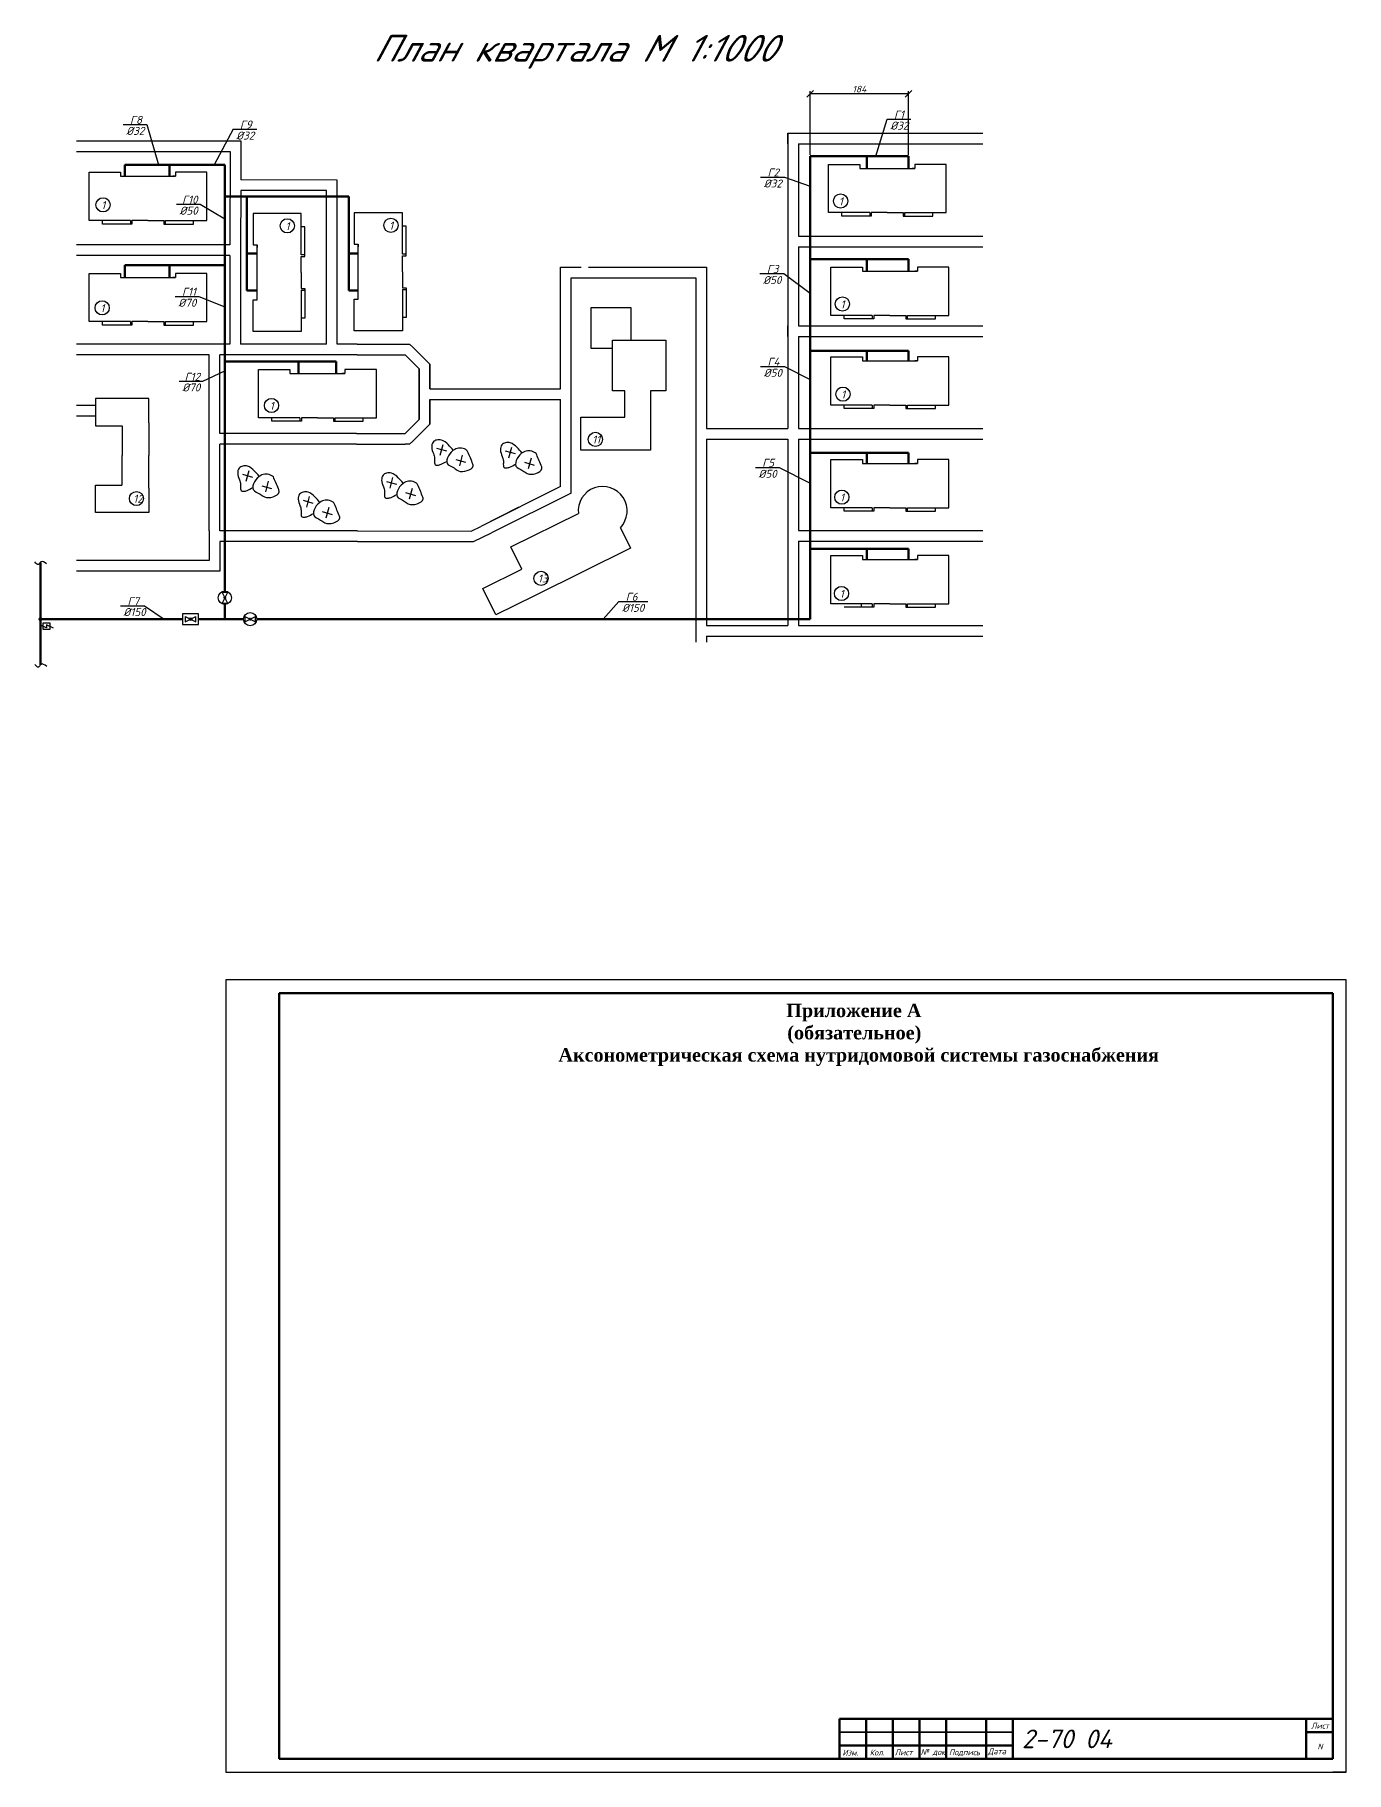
# Model space of a CAD drawing. Header units: millimetres. Extents: x -710977 to 10671, y -929782 to 89628.
# Drawn here: x 1843 to 2335, y 3553 to 4204 of the extents above; entities that cross this region are included whole.
import ezdxf

# ---------------------------------------------------------------- set-up
doc = ezdxf.new("R2010")
doc.units = ezdxf.units.MM
doc.header["$LTSCALE"] = 0.4
for name, color, linetype, lineweight in [('2', 5, 'Continuous', 50), ('5', 7, 'Continuous', 25), ('газ', 7, 'Continuous', 40), ('генплан', 7, 'Continuous', 25)]:
    doc.layers.add(name, color=color, linetype=linetype, lineweight=lineweight)
for name, color, linetype in [('VPORTS', 7, 'Continuous'), ('А1', 7, 'Continuous'), ('кварталыИнфо', 7, 'Continuous'), ('оси', 255, 'Continuous'), ('план', 7, 'Continuous'), ('стены', 10, 'Continuous')]:
    doc.layers.add(name, color=color, linetype=linetype)
doc.styles.add('1111', font='times.ttf', dxfattribs={"height": 3.5})
doc.styles.add('OSNOVNOY', font='simplex.shx', dxfattribs={"oblique": 15, "height": 2.5})
doc.styles.add('группа', font='isocpeui.ttf')
doc.styles.add('Курсив', font='isocpeui.ttf')
doc.styles.add('размерный', font='isocpeui.ttf')
doc.styles.add('текстовый', font='isocpeui.ttf', dxfattribs={"height": 5})
doc.dimstyles.new('M 5000', dxfattribs={"dimtxt": 2.5, "dimasz": 2.5, "dimexe": 1, "dimexo": 0.5, "dimgap": 0.5, "dimtad": 1, "dimtoh": 1, "dimdec": 0, "dimlfac": 5, "dimzin": 9, "dimtxsty": 'OSNOVNOY', "dimblk": 'OBLIQUE', "dimcen": 2.5, "dimclrd": 256, "dimclre": 256, "dimclrt": 256, "dimadec": 0, "dimazin": 0, "dimtfac": 1, "dimtdec": 0, "dimtmove": 1, "dimatfit": 3, "dimldrblk": 'OPEN90', "dimfxl": 1, "dimfrac": 2, "dimlwd": -1, "dimlwe": -1, "dimarcsym": 0})

# ---------------------------------------------------------------- blocks, each defined once
blk = doc.blocks.new('_Oblique')
at = {"color": 0, "linetype": 'ByBlock', "lineweight": -2}
blk.add_line((-0.5, -0.5), (0.5, 0.5), dxfattribs=at)
blk = doc.blocks.new('*D66')
at = {"layer": 'Defpoints', "color": 0, "ltscale": 0.12, "transparency": 16777216}
for p in [(2133.68, 4181.84), (2133.68, 4158.47), (2170.52, 4158.47)]:
    blk.add_point(p, dxfattribs=at)
at = {"layer": 'кварталыИнфо', "ltscale": 0.12, "transparency": 16777216}
for p, q in [((2133.68, 4158.97), (2133.68, 4182.84)), ((2170.52, 4181.84), (2133.68, 4181.84)), ((2170.52, 4158.97), (2170.52, 4182.84))]:
    blk.add_line(p, q, dxfattribs=at)
at = {"layer": 'кварталыИнфо', "ltscale": 0.12, "transparency": 16777216, "xscale": 2.5, "yscale": 2.5, "zscale": 2.5, "rotation": 180}
blk.add_blockref('_Oblique', (2133.68, 4181.84), dxfattribs=at)
at = {"layer": 'кварталыИнфо', "ltscale": 0.12, "transparency": 16777216, "xscale": 2.5, "yscale": 2.5, "zscale": 2.5}
blk.add_blockref('_Oblique', (2170.52, 4181.84), dxfattribs=at)
at = {"layer": 'кварталыИнфо', "ltscale": 0.12, "transparency": 16777216, "insert": (2152.1, 4183.59), "char_height": 2.5, "attachment_point": 5, "style": 'OSNOVNOY'}
blk.add_mtext('184', dxfattribs=at)
blk = doc.blocks.new('_Open90')
at = {"color": 0, "linetype": 'ByBlock', "lineweight": -2}
for p, q in [((0, 0), (-1, 0)), ((-0.5, 0.5), (0, 0)), ((0, 0), (-0.5, -0.5))]:
    blk.add_line(p, q, dxfattribs=at)

msp = doc.modelspace()

# ---------------------------------------------------------------- hatches: boundary and pattern name
h = msp.add_hatch(color=7)
edge = h.paths.add_edge_path()
edge.add_arc((1845.096, 3984.905), 0.5, 0, 360)
h = msp.add_hatch(color=7)
edge = h.paths.add_edge_path()
edge.add_arc((1901.418, 3984.905), 0.5, 0, 360)

# ---------------------------------------------------------------- linework, layer by layer
at = {"lineweight": 25}
for p, q in [((1876.121, 4170.341), (1885.035, 4170.341)), ((1885.035, 4170.341), (1889.432, 4155.239)), ((1917.34, 4168.586), (1910.248, 4155.239)), ((1917.34, 4168.586), (1926.253, 4168.586)), ((2158.281, 4158.47), (2162.503, 4172.315)), ((2162.503, 4172.315), (2171.417, 4172.315)), ((1920.309, 4164.032), (1858.69, 4164.032)), ((1920.289, 4164.032), (1920.236, 4149.657)), ((2125.278, 4167.092), (2198.334, 4167.092)), ((2125.278, 4163.092), (2125.278, 4167.092)), ((2125.278, 4167.092), (2125.278, 4056.343)), ((2129.278, 4163.092), (2198.334, 4163.092)), ((2129.278, 4163.092), (2129.278, 4128.529)), ((1916.309, 4160.032), (1858.69, 4160.032)), ((1916.274, 4160.032), (1916.147, 4125.245)), ((1956.396, 4087.987), (1956.396, 4149.525)), ((2115.087, 4150.625), (2124, 4150.625)), ((2124, 4150.625), (2133.682, 4147.28)), ((1952.396, 4087.987), (1952.396, 4145.539)), ((1896.083, 4140.447), (1904.996, 4140.447)), ((2145.461, 4136.005), (2145.461, 4137.31)), ((2155.961, 4136.005), (2145.461, 4136.005)), ((2162.561, 4137.31), (2156.561, 4137.31)), ((1868.328, 4133.032), (1868.328, 4134.337)), ((1878.828, 4133.032), (1868.328, 4133.032)), ((1885.428, 4134.337), (1879.428, 4134.337)), ((1892.028, 4133.032), (1902.528, 4133.032)), ((1902.528, 4133.032), (1902.528, 4134.337)), ((1944.209, 4131.987), (1942.904, 4131.987)), ((1944.209, 4121.487), (1944.209, 4131.987)), ((1982.176, 4132.226), (1980.871, 4132.226)), ((1982.176, 4121.726), (1982.176, 4132.226)), ((1916.147, 4125.245), (1858.69, 4125.245)), ((2125.278, 4128.529), (2125.278, 4124.529)), ((2129.278, 4128.529), (2198.334, 4128.529)), ((2129.278, 4124.529), (2198.334, 4124.529)), ((2129.278, 4124.529), (2129.278, 4094.906)), ((1916.147, 4121.245), (1858.69, 4121.245)), ((2040.011, 4078.496), (2040.011, 4116.836)), ((2040.024, 4071.245), (2040.024, 4116.836)), ((2044.024, 4032.156), (2044.024, 4112.836)), ((2114.84, 4114.436), (2123.753, 4114.436)), ((2123.753, 4114.436), (2133.682, 4107.149)), ((1895.626, 4105.92), (1904.539, 4105.92)), ((2146.435, 4097.434), (2146.435, 4098.739)), ((2156.935, 4097.434), (2146.435, 4097.434)), ((2163.535, 4098.739), (2157.535, 4098.739)), ((1868.328, 4095.129), (1868.328, 4096.434)), ((1878.828, 4095.129), (1868.328, 4095.129)), ((1885.428, 4096.434), (1879.428, 4096.434)), ((1892.028, 4095.129), (1902.528, 4095.129)), ((1902.528, 4095.129), (1902.528, 4096.434)), ((2125.278, 4090.906), (2125.278, 4094.906)), ((2125.278, 4094.906), (2125.278, 4056.343)), ((2129.278, 4094.906), (2198.334, 4094.906)), ((2129.278, 4090.906), (2198.334, 4090.906)), ((2129.278, 4090.906), (2129.278, 4056.343)), ((1912.38, 4087.987), (1858.69, 4087.987)), ((1908.38, 4083.987), (1858.69, 4083.987)), ((2115.071, 4079.663), (2123.984, 4079.663)), ((2123.984, 4079.663), (2133.682, 4074.708)), ((1897.106, 4074.178), (1906.019, 4074.178)), ((1991.059, 4071.245), (2040.024, 4071.245)), ((1885.787, 4067.612), (1865.713, 4067.612)), ((1865.713, 4067.612), (1865.713, 4057.414)), ((1885.787, 4058.525), (1885.787, 4067.612)), ((1991.059, 4067.245), (2040.024, 4067.245)), ((2040.024, 4034.628), (2040.024, 4067.245)), ((2146.435, 4063.819), (2146.435, 4065.124)), ((2163.535, 4065.124), (2157.535, 4065.124)), ((2156.935, 4063.819), (2146.435, 4063.819)), ((2094.851, 4056.343), (2125.278, 4056.343)), ((2094.851, 4052.343), (2125.278, 4052.343)), ((2125.278, 4052.343), (2125.278, 3982.475)), ((2129.278, 4056.343), (2198.334, 4056.343)), ((2129.278, 4052.343), (2198.334, 4052.343)), ((2129.278, 4052.343), (2129.278, 4018.161)), ((2023.18, 4046.825), (2019.5, 4047.843)), ((2020.715, 4045.41), (2021.803, 4049.345)), ((2028.053, 4041.411), (2029.141, 4045.346)), ((2030.354, 4042.571), (2026.674, 4043.589)), ((2113.113, 4041.806), (2122.026, 4041.806)), ((2122.026, 4041.806), (2133.682, 4035.877)), ((2040.024, 4034.628), (2010.173, 4019.702)), ((2044.024, 4032.156), (2014.173, 4017.23)), ((2024.445, 4026.838), (2010.173, 4019.702)), ((2146.435, 4025.387), (2146.435, 4026.692)), ((2156.935, 4025.387), (2146.435, 4025.387)), ((2163.535, 4026.692), (2157.535, 4026.692)), ((2006.605, 4017.919), (2010.173, 4019.702)), ((2007.395, 4014.053), (2014.173, 4017.23)), ((2129.278, 4018.161), (2198.334, 4018.161)), ((2129.278, 4014.161), (2198.334, 4014.161)), ((2129.278, 4014.161), (2129.278, 3982.475)), ((1875.183, 3989.902), (1884.096, 3989.902)), ((1884.096, 3989.902), (1891.461, 3984.905)), ((2061.951, 3991.561), (2055.999, 3984.905)), ((2061.951, 3991.561), (2072.739, 3991.561))]:
    msp.add_line(p, q, dxfattribs=at)
at = {"linetype": 'ByBlock'}
msp.add_line((1920.147, 4125.245), (1920.147, 4121.245), dxfattribs=at)
for p, q in [((2040.024, 4116.836), (2047.821, 4116.836)), ((2050.586, 4116.836), (2094.851, 4116.836)), ((2094.851, 4116.836), (2094.851, 4056.343)), ((2044.024, 4112.836), (2090.851, 4112.836)), ((2090.851, 4112.836), (2090.851, 3976.336)), ((1908.38, 4018.053), (1908.38, 4083.987)), ((1916.147, 4087.987), (1912.38, 4087.987)), ((1912.38, 4054.503), (1912.38, 4083.987)), ((1963.871, 4083.987), (1912.38, 4083.987)), ((1952.396, 4087.987), (1920.147, 4087.987)), ((1963.871, 4087.987), (1956.396, 4087.987)), ((1963.647, 4054.503), (1912.38, 4054.503)), ((2094.851, 4052.343), (2094.851, 3991.468)), ((1912.38, 4018.053), (1912.38, 4050.503)), ((1963.647, 4050.503), (1912.38, 4050.503)), ((1908.38, 4018.053), (1908.38, 4006.91)), ((1964.028, 4018.053), (1912.38, 4018.053)), ((1964.028, 4014.053), (1912.38, 4014.053)), ((1912.38, 4014.053), (1912.38, 4002.91)), ((1908.38, 4006.91), (1858.69, 4006.91)), ((2094.851, 4012.039), (2094.851, 3982.475)), ((1912.38, 4002.91), (1858.69, 4002.91)), ((2094.851, 3982.475), (2125.278, 3982.475)), ((2129.278, 3982.475), (2198.334, 3982.475)), ((2094.851, 3978.475), (2094.851, 3976.336)), ((2094.851, 3978.475), (2198.334, 3978.475)), ((2209.593, 3567.662), (2144.593, 3567.662)), ((2144.593, 3567.662), (2151.593, 3567.662)), ((2151.593, 3567.662), (2161.593, 3567.662)), ((2161.593, 3567.662), (2184.593, 3567.662)), ((2184.593, 3567.662), (2199.593, 3567.662)), ((2199.593, 3567.662), (2209.593, 3567.662)), ((2334.593, 3552.661), (2329.593, 3552.661))]:
    msp.add_line(p, q)
at = {"color": 7}
for p, q in [((1915.243, 3994.917), (1913.236, 3990.92)), ((1913.243, 3994.92), (1915.236, 3990.917)), ((1915.243, 3994.917), (1913.243, 3994.92)), ((1914.239, 3992.919), (1913.739, 3992.919)), ((1914.239, 3992.919), (1914.739, 3992.918)), ((1898.418, 3986.905), (1898.418, 3982.905)), ((1904.418, 3986.905), (1898.418, 3986.905)), ((1904.418, 3982.905), (1904.418, 3986.905)), ((1913.236, 3990.92), (1915.236, 3990.917)), ((1844.596, 3984.905), (1845.596, 3984.905)), ((1845.096, 3984.905), (1845.096, 3985.405)), ((1845.096, 3984.905), (1845.096, 3984.405)), ((1845.444, 3982.516), (1845.7, 3982.261)), ((1845.444, 3982.516), (1845.806, 3982.516)), ((1847.362, 3981.708), (1845.444, 3982.516)), ((1846.192, 3981.045), (1846.192, 3983.545)), ((1846.192, 3983.545), (1848.692, 3983.545)), ((1848.692, 3981.045), (1846.192, 3981.045)), ((1847.362, 3982.846), (1847.362, 3981.708)), ((1849.976, 3981.481), (1847.362, 3982.846)), ((1898.418, 3982.905), (1904.418, 3982.905)), ((1899.418, 3985.905), (1903.418, 3983.905)), ((1899.418, 3983.905), (1903.418, 3985.905)), ((1899.418, 3985.905), (1899.418, 3983.905)), ((1903.418, 3983.905), (1903.418, 3985.905)), ((1921.738, 3983.905), (1925.738, 3985.905)), ((1921.738, 3985.905), (1921.738, 3983.905)), ((1921.738, 3985.905), (1925.738, 3983.905)), ((1923.738, 3984.905), (1923.738, 3985.405)), ((1923.738, 3984.905), (1923.738, 3984.405)), ((1925.738, 3983.905), (1925.738, 3985.905))]:
    msp.add_line(p, q, dxfattribs=at)
at = {"lineweight": 50}
for p, q in [((2329.593, 3844.661), (1934.588, 3844.661)), ((2329.593, 3557.661), (2329.593, 3844.661)), ((2329.593, 3572.662), (2144.593, 3572.662)), ((2144.593, 3572.662), (2144.593, 3567.662)), ((2154.593, 3572.662), (2154.593, 3557.662)), ((2164.593, 3572.662), (2164.593, 3557.662)), ((2174.593, 3572.662), (2174.593, 3557.662)), ((2184.593, 3572.662), (2184.593, 3557.662)), ((2199.593, 3572.662), (2199.593, 3557.662)), ((2319.607, 3572.662), (2319.563, 3557.662)), ((2144.593, 3567.662), (2144.593, 3557.661)), ((2144.593, 3567.662), (2144.593, 3562.662)), ((2329.593, 3567.662), (2319.593, 3567.662)), ((2144.593, 3562.662), (2209.593, 3562.662))]:
    msp.add_line(p, q, dxfattribs=at)
at = {"color": 0, "lineweight": 50}
for p, q in [((1934.588, 3844.661), (1934.588, 3557.661)), ((2209.593, 3572.662), (2209.593, 3557.662)), ((1934.593, 3557.661), (2329.593, 3557.661))]:
    msp.add_line(p, q, dxfattribs=at)
at = {"lineweight": 25}
for points in [[(1878.828, 4134.337), (1863.333, 4134.337), (1863.333, 4152.427), (1875.123, 4152.427), (1875.123, 4150.927), (1895.733, 4150.927)], [(1893.678, 4134.337), (1907.523, 4134.337), (1907.523, 4152.427), (1895.733, 4152.427), (1895.733, 4150.927), (1894.759, 4150.927)], [(2155.961, 4137.31), (2140.466, 4137.31), (2140.466, 4155.4), (2152.256, 4155.4), (2152.256, 4153.9), (2172.866, 4153.9)], [(1942.904, 4123.137), (1942.904, 4136.982), (1924.814, 4136.982), (1924.814, 4125.192), (1926.314, 4125.192), (1926.314, 4124.217)], [(1980.871, 4123.376), (1980.871, 4137.221), (1962.781, 4137.221), (1962.781, 4125.431), (1964.281, 4125.431), (1964.281, 4124.457)], [(2155.961, 4137.31), (2155.211, 4137.31)], [(2155.961, 4137.31), (2155.961, 4136.005)], [(2156.561, 4136.005), (2155.961, 4136.005)], [(2156.561, 4137.31), (2156.561, 4136.005)], [(2162.561, 4137.31), (2168.561, 4137.31)], [(1878.828, 4134.337), (1878.078, 4134.337)], [(1878.828, 4134.337), (1878.828, 4133.032)], [(1879.428, 4133.032), (1878.828, 4133.032)], [(1879.428, 4134.337), (1879.428, 4133.032)], [(1885.428, 4134.337), (1891.428, 4134.337)], [(1891.428, 4134.337), (1891.428, 4133.332), (1891.428, 4133.032), (1892.028, 4133.032), (1892.028, 4134.337)], [(1892.028, 4134.337), (1902.528, 4134.337)], [(1942.904, 4121.487), (1942.904, 4131.987)], [(1980.871, 4121.726), (1980.871, 4132.226)], [(1980.871, 4108.526), (1980.871, 4093.031), (1962.781, 4093.031), (1962.781, 4104.821), (1964.281, 4104.821), (1964.281, 4125.431)], [(1942.904, 4120.887), (1943.909, 4120.887), (1944.209, 4120.887), (1944.209, 4121.487), (1942.904, 4121.487)], [(1942.904, 4114.887), (1942.904, 4120.887)], [(1980.871, 4121.126), (1981.876, 4121.126), (1982.176, 4121.126), (1982.176, 4121.726), (1980.871, 4121.726)], [(1980.871, 4115.126), (1980.871, 4121.126)], [(2156.935, 4098.739), (2141.44, 4098.739), (2141.44, 4116.829), (2153.23, 4116.829), (2153.23, 4115.329), (2173.84, 4115.329)], [(1878.828, 4096.434), (1863.333, 4096.434), (1863.333, 4114.524), (1875.123, 4114.524), (1875.123, 4113.024), (1895.733, 4113.024)], [(1893.678, 4096.434), (1907.523, 4096.434), (1907.523, 4114.524), (1895.733, 4114.524), (1895.733, 4113.024), (1894.759, 4113.024)], [(2059.569, 4086.418), (2051.6, 4086.418), (2051.6, 4101.76), (2066.373, 4101.76), (2066.373, 4089.525)], [(2156.935, 4098.739), (2156.185, 4098.739)], [(2156.935, 4098.739), (2156.935, 4097.434)], [(2157.535, 4097.434), (2156.935, 4097.434)], [(2157.535, 4098.739), (2157.535, 4097.434)], [(2163.535, 4098.739), (2169.535, 4098.739)], [(1878.828, 4096.434), (1878.078, 4096.434)], [(1878.828, 4096.434), (1878.828, 4095.129)], [(1879.428, 4095.129), (1878.828, 4095.129)], [(1879.428, 4096.434), (1879.428, 4095.129)], [(1885.428, 4096.434), (1891.428, 4096.434)], [(1891.428, 4096.434), (1891.428, 4095.429), (1891.428, 4095.129), (1892.028, 4095.129), (1892.028, 4096.434)], [(1892.028, 4096.434), (1902.528, 4096.434)], [(2064.196, 4070.493), (2059.569, 4070.493), (2059.569, 4089.525), (2079.59, 4089.525), (2079.59, 4070.493), (2073.765, 4070.493)], [(2156.935, 4065.124), (2141.44, 4065.124), (2141.44, 4083.214), (2153.23, 4083.214), (2153.23, 4081.714), (2173.84, 4081.714)], [(2073.765, 4070.493), (2073.765, 4048.319), (2062.491, 4048.319)], [(2064.196, 4060.61), (2064.196, 4070.493)], [(2156.935, 4065.124), (2156.185, 4065.124)], [(2156.935, 4065.124), (2156.935, 4063.819)], [(2157.535, 4065.124), (2157.535, 4063.819)], [(2163.535, 4065.124), (2169.535, 4065.124)], [(2073.765, 4060.61), (2073.765, 4048.319), (2047.74, 4048.319), (2047.74, 4060.61), (2064.196, 4060.61)], [(2157.535, 4063.819), (2156.935, 4063.819)], [(2156.935, 4026.692), (2141.44, 4026.692), (2141.44, 4044.782), (2153.23, 4044.782), (2153.23, 4043.282), (2173.84, 4043.282)], [(2156.935, 4026.692), (2156.185, 4026.692)], [(2156.935, 4026.692), (2156.935, 4025.387)], [(2157.535, 4025.387), (2156.935, 4025.387)], [(2157.535, 4026.692), (2157.535, 4025.387)], [(2163.535, 4026.692), (2169.535, 4026.692)], [(2025.616, 4003.692), (2021.503, 4011.995), (2046.751, 4024.501)], [(2062.525, 4019.18), (2066.335, 4011.488), (2030.537, 3993.757)], [(2156.935, 3990.672), (2141.44, 3990.672), (2141.44, 4008.762), (2153.23, 4008.762), (2153.23, 4007.262), (2173.84, 4007.262)], [(2030.537, 3993.757), (2015.837, 3986.476), (2010.916, 3996.411), (2025.616, 4003.692)]]:
    msp.add_lwpolyline(points, dxfattribs=at)
msp.add_lwpolyline([(1914.593, 3552.661), (2334.593, 3552.661), (2334.593, 3849.661), (1914.593, 3849.661)], close=True)
for centre in [(1868.604, 4140.24), (1868.604, 4140.24), (2145.065, 4141.658), (2145.065, 4141.658), (1937.649, 4132.364), (1937.649, 4132.364), (1976.514, 4132.545), (1976.514, 4132.545), (1868.265, 4101.613), (1868.265, 4101.613), (2145.722, 4103.057), (2145.722, 4103.057), (2145.946, 4069.249), (2145.946, 4069.249), (1931.737, 4065.002), (1931.737, 4065.002), (2053.154, 4052.308), (2053.154, 4052.308), (2145.511, 4030.633), (2145.511, 4030.633), (2032.776, 4000.205), (2032.776, 4000.205), (2145.402, 3994.524), (2145.402, 3994.524)]:
    msp.add_circle(centre, 2.664, dxfattribs=at)
at = {"color": 7}
for centre, radius in [((1914.239, 3992.919), 2.5), ((1923.738, 3984.905), 2.5), ((1845.096, 3984.905), 0.5), ((1901.418, 3984.905), 0.5)]:
    msp.add_circle(centre, radius, dxfattribs=at)
at = {"lineweight": 25}
msp.add_arc((2055.864, 4025.475), 9.165, 316.617102, 186.100243, dxfattribs=at)
for points in [[(2025.642, 4047.193), (2023.765, 4049.3), (2021.219, 4051), (2019.422, 4051.044), (2018.08, 4050.284), (2017.557, 4048.391), (2018.191, 4045.947), (2018.638, 4044.221), (2018.638, 4042.538), (2018.817, 4041.847), (2019.734, 4041.593), (2021.068, 4041.939), (2023.206, 4043.013)], [(2030.905, 4047.039), (2032.795, 4042.57), (2033.105, 4041.376), (2030.83, 4039.55), (2027.55, 4039.519), (2025.939, 4040.566), (2023.361, 4042.29), (2023.831, 4045.121), (2026.174, 4047.506), (2028.193, 4048.029), (2030.34, 4047.436), (2030.905, 4047.039)]]:
    msp.add_spline(points, degree=3, dxfattribs=at)
at = {"layer": '2', "linetype": 'ByBlock'}
for p, q in [((2133.682, 3984.905), (2133.682, 4158.47)), ((2133.682, 4158.47), (2170.52, 4158.47)), ((2154.943, 4158.47), (2154.943, 4153.9)), ((2170.52, 4158.47), (2170.52, 4153.9)), ((1914.239, 4155.239), (1876.756, 4155.239)), ((1876.756, 4155.239), (1876.756, 4150.927)), ((1893.507, 4155.239), (1893.507, 4150.927)), ((1914.239, 3995.419), (1914.239, 4155.239)), ((1914.239, 4143.296), (1960.667, 4143.296)), ((1922.44, 4143.296), (1922.44, 4108.089)), ((1960.667, 4143.296), (1960.667, 4108.089)), ((1914.239, 4117.662), (1876.756, 4117.662)), ((1876.756, 4117.662), (1876.756, 4113.024)), ((1893.507, 4117.662), (1893.507, 4113.024)), ((1922.44, 4121.944), (1926.314, 4121.944)), ((1960.667, 4121.944), (1964.281, 4121.944)), ((2133.682, 4119.893), (2170.52, 4119.893)), ((2154.943, 4119.893), (2154.943, 4115.329)), ((2170.52, 4119.893), (2170.52, 4115.329)), ((1922.44, 4108.089), (1926.314, 4108.089)), ((1960.667, 4108.089), (1964.281, 4108.089)), ((2133.682, 4085.528), (2170.52, 4085.528)), ((2154.943, 4085.528), (2154.943, 4081.714)), ((2170.52, 4085.528), (2170.52, 4081.714)), ((1914.239, 4081.462), (1956.017, 4081.462)), ((1941.821, 4081.462), (1941.821, 4077.01)), ((1956.017, 4081.462), (1956.017, 4077.01)), ((2133.682, 4047.302), (2170.52, 4047.302)), ((2154.943, 4047.302), (2154.943, 4043.282)), ((2170.52, 4047.302), (2170.52, 4043.282)), ((2133.682, 4011.316), (2170.52, 4011.316)), ((2154.943, 4011.316), (2154.943, 4007.262)), ((2170.52, 4011.316), (2170.52, 4007.262)), ((1914.239, 3984.905), (1914.239, 3990.419)), ((1858.69, 3984.905), (1898.418, 3984.905)), ((1904.418, 3984.905), (1914.239, 3984.905)), ((1914.239, 3984.905), (1921.238, 3984.905)), ((1926.238, 3984.905), (2133.682, 3984.905))]:
    msp.add_line(p, q, dxfattribs=at)
at = {"layer": '2'}
for p, q in [((1845.096, 4006.1), (1845.096, 3967.739)), ((1858.69, 3984.905), (1845.096, 3984.905))]:
    msp.add_line(p, q, dxfattribs=at)
at = {"layer": '5'}
for points in [[(1847.434, 4005.632), (1845.277, 4006.385), (1844.313, 4005.359), (1842.995, 4006.382)], [(1847.487, 3967.214), (1845.33, 3967.967), (1844.367, 3966.941), (1843.048, 3967.964)]]:
    msp.add_spline(points, degree=3, dxfattribs=at)
at = {"layer": 'VPORTS'}
for p, q in [((1904.996, 4140.447), (1914.239, 4135.006)), ((1904.539, 4105.92), (1914.239, 4102.004)), ((1906.019, 4074.178), (1914.239, 4077.998)), ((1848.692, 3983.545), (1848.692, 3981.045))]:
    msp.add_line(p, q, dxfattribs=at)
at = {"layer": 'генплан'}
for points in [[(2170.811, 4137.31), (2184.656, 4137.31), (2184.656, 4155.4), (2172.866, 4155.4), (2172.866, 4153.9), (2171.891, 4153.9)], [(2169.161, 4137.31), (2179.661, 4137.31)], [(1942.904, 4108.287), (1942.904, 4092.792), (1924.814, 4092.792), (1924.814, 4104.582), (1926.314, 4104.582), (1926.314, 4125.192)], [(2171.785, 4098.739), (2185.63, 4098.739), (2185.63, 4116.829), (2173.84, 4116.829), (2173.84, 4115.329), (2172.866, 4115.329)], [(1942.904, 4108.287), (1942.904, 4107.537)], [(1980.871, 4108.526), (1980.871, 4107.776)], [(2170.135, 4098.739), (2180.635, 4098.739)], [(1942.352, 4060.42), (1926.857, 4060.42), (1926.857, 4078.51), (1938.647, 4078.51), (1938.647, 4077.01), (1959.257, 4077.01)], [(1957.202, 4060.42), (1971.047, 4060.42), (1971.047, 4078.51), (1959.257, 4078.51), (1959.257, 4077.01), (1958.283, 4077.01)], [(2171.785, 4065.124), (2185.63, 4065.124), (2185.63, 4083.214), (2173.84, 4083.214), (2173.84, 4081.714), (2172.866, 4081.714)], [(2170.135, 4065.124), (2180.635, 4065.124)], [(1942.352, 4060.42), (1941.602, 4060.42)], [(1948.952, 4060.42), (1954.952, 4060.42)], [(1955.552, 4060.42), (1966.052, 4060.42)], [(2171.785, 4026.692), (2185.63, 4026.692), (2185.63, 4044.782), (2173.84, 4044.782), (2173.84, 4043.282), (2172.866, 4043.282)], [(2170.135, 4026.692), (2180.635, 4026.692)], [(2171.785, 3990.672), (2185.63, 3990.672), (2185.63, 4008.762), (2173.84, 4008.762), (2173.84, 4007.262), (2172.866, 4007.262)], [(2156.935, 3990.672), (2156.185, 3990.672)], [(2163.535, 3990.672), (2169.535, 3990.672)], [(2170.135, 3990.672), (2180.635, 3990.672)]]:
    msp.add_lwpolyline(points, dxfattribs=at)
at = {"layer": 'оси'}
for p, q in [((1956.396, 4149.525), (1920.236, 4149.657)), ((1920.222, 4145.657), (1920.147, 4125.23)), ((1952.396, 4145.539), (1920.222, 4145.657)), ((2169.161, 4136.005), (2179.661, 4136.005)), ((2179.661, 4136.005), (2179.661, 4137.31)), ((1916.147, 4121.245), (1916.147, 4087.987)), ((1920.147, 4121.245), (1920.147, 4087.987)), ((1942.904, 4114.887), (1942.904, 4108.887)), ((1980.871, 4115.126), (1980.871, 4109.126)), ((1944.209, 4108.287), (1944.209, 4097.787)), ((1982.176, 4108.526), (1982.176, 4098.026)), ((1944.209, 4097.787), (1942.904, 4097.787)), ((1982.176, 4098.026), (1980.871, 4098.026)), ((2170.135, 4097.434), (2180.635, 4097.434)), ((2180.635, 4097.434), (2180.635, 4098.739)), ((1963.871, 4087.987), (1981.866, 4087.987)), ((1963.871, 4083.987), (1981.866, 4083.987)), ((1981.866, 4087.987), (1983.52, 4087.991)), ((1981.866, 4083.987), (1987.071, 4078.783)), ((1983.52, 4087.991), (1984.695, 4086.816)), ((1984.695, 4086.816), (1991.059, 4080.452)), ((1987.071, 4059.707), (1987.071, 4078.783)), ((1987.071, 4078.783), (1987.071, 4059.707)), ((1991.059, 4071.245), (1991.059, 4080.452)), ((1991.059, 4080.452), (1991.059, 4071.245)), ((1865.713, 4065.047), (1858.69, 4065.047)), ((1991.059, 4058.038), (1991.059, 4067.245)), ((1991.059, 4067.245), (1991.059, 4058.038)), ((2180.635, 4063.819), (2180.635, 4065.124)), ((1865.713, 4061.047), (1858.69, 4061.047)), ((1885.787, 4058.525), (1885.777, 4046.258)), ((1931.852, 4059.115), (1931.852, 4060.42)), ((1942.352, 4059.115), (1931.852, 4059.115)), ((1948.952, 4060.42), (1942.952, 4060.42)), ((1955.552, 4059.115), (1966.052, 4059.115)), ((1966.052, 4059.115), (1966.052, 4060.42)), ((1981.866, 4054.503), (1987.071, 4059.707)), ((1984.695, 4051.674), (1991.059, 4058.038)), ((2170.135, 4063.819), (2180.635, 4063.819)), ((1865.713, 4057.414), (1875.671, 4057.414)), ((1875.784, 4057.414), (1875.784, 4053.53)), ((1875.784, 4053.53), (1875.784, 4046.258)), ((1963.647, 4054.503), (1981.866, 4054.503)), ((1984.695, 4051.674), (1983.523, 4050.503)), ((1875.784, 4038.986), (1875.784, 4046.258)), ((1885.787, 4033.991), (1885.777, 4046.258)), ((1963.647, 4050.503), (1981.866, 4050.503)), ((1983.523, 4050.503), (1981.866, 4050.503)), ((1875.784, 4035.102), (1875.784, 4038.986)), ((1865.713, 4024.903), (1865.713, 4035.102)), ((1865.713, 4035.102), (1875.671, 4035.102)), ((1885.787, 4033.991), (1885.787, 4024.903)), ((2170.135, 4025.387), (2180.635, 4025.387)), ((2180.635, 4025.387), (2180.635, 4026.692)), ((1885.787, 4024.903), (1865.713, 4024.903)), ((1964.028, 4018.053), (2006.605, 4017.919)), ((1964.028, 4014.053), (2007.395, 4014.053)), ((2156.935, 3989.367), (2146.435, 3989.367)), ((2152.936, 3989.367), (2152.936, 3990.672)), ((2163.535, 3990.672), (2157.535, 3990.672)), ((2170.135, 3989.367), (2180.635, 3989.367)), ((2180.635, 3989.367), (2180.635, 3990.672))]:
    msp.add_line(p, q, dxfattribs=at)
for points in [[(1942.904, 4108.887), (1944.209, 4108.887)], [(1942.904, 4108.287), (1944.209, 4108.287)], [(1944.209, 4108.887), (1944.209, 4108.287)], [(1980.871, 4109.126), (1982.176, 4109.126)], [(1980.871, 4108.526), (1982.176, 4108.526)], [(1982.176, 4109.126), (1982.176, 4108.526)], [(1942.352, 4060.42), (1942.352, 4059.115)], [(1942.952, 4059.115), (1942.352, 4059.115)], [(1942.952, 4060.42), (1942.952, 4059.115)], [(2156.935, 3990.672), (2156.935, 3989.367)], [(2157.535, 3989.367), (2156.935, 3989.367)], [(2157.535, 3990.672), (2157.535, 3989.367)]]:
    msp.add_lwpolyline(points, dxfattribs=at)
msp.add_circle((1881.114, 4030.124), 2.664, dxfattribs=at)
msp.add_circle((1881.114, 4030.124), 2.664, dxfattribs=at)
at = {"layer": 'план', "color": 0}
for p, q in [((1997.4, 4047.85), (1993.72, 4048.868)), ((1994.936, 4046.435), (1996.024, 4050.37)), ((2002.274, 4042.437), (2003.362, 4046.371)), ((1924.703, 4038.062), (1921.023, 4039.08)), ((1922.238, 4036.647), (1923.326, 4040.582)), ((2004.575, 4043.596), (2000.895, 4044.614)), ((1931.877, 4033.808), (1928.197, 4034.825)), ((1929.576, 4032.648), (1930.664, 4036.583)), ((1978.659, 4035.422), (1974.979, 4036.44)), ((1976.183, 4034.035), (1977.271, 4037.969)), ((1985.823, 4031.195), (1982.143, 4032.213)), ((1983.521, 4030.036), (1984.609, 4033.97)), ((1947.392, 4028.329), (1943.712, 4029.347)), ((1944.927, 4026.914), (1946.015, 4030.849)), ((1952.265, 4022.916), (1953.353, 4026.85)), ((1954.566, 4024.075), (1950.886, 4025.093))]:
    msp.add_line(p, q, dxfattribs=at)
for points in [[(1999.863, 4048.218), (1997.986, 4050.325), (1995.44, 4052.025), (1993.643, 4052.069), (1992.301, 4051.309), (1991.778, 4049.416), (1992.411, 4046.972), (1992.859, 4045.246), (1992.859, 4043.563), (1993.038, 4042.872), (1993.955, 4042.618), (1995.289, 4042.964), (1997.427, 4044.038)], [(2005.126, 4048.064), (2007.016, 4043.595), (2007.325, 4042.401), (2005.05, 4040.576), (2001.77, 4040.544), (2000.16, 4041.591), (1997.582, 4043.315), (1998.052, 4046.146), (2000.395, 4048.531), (2002.414, 4049.055), (2004.561, 4048.461), (2005.126, 4048.064)], [(1927.165, 4038.43), (1925.288, 4040.536), (1922.742, 4042.237), (1920.945, 4042.281), (1919.603, 4041.52), (1919.08, 4039.627), (1919.714, 4037.183), (1920.161, 4035.458), (1920.161, 4033.775), (1920.34, 4033.084), (1921.257, 4032.83), (1922.591, 4033.176), (1924.729, 4034.25)], [(1932.428, 4038.276), (1934.318, 4033.806), (1934.628, 4032.613), (1932.352, 4030.787), (1929.072, 4030.756), (1927.462, 4031.803), (1924.884, 4033.527), (1925.354, 4036.358), (1927.697, 4038.743), (1929.716, 4039.266), (1931.863, 4038.673), (1932.428, 4038.276)], [(1981.11, 4035.817), (1979.233, 4037.924), (1976.688, 4039.624), (1974.89, 4039.668), (1973.549, 4038.908), (1973.025, 4037.015), (1973.659, 4034.571), (1974.107, 4032.845), (1974.106, 4031.162), (1974.286, 4030.471), (1975.202, 4030.217), (1976.536, 4030.564), (1978.674, 4031.638)], [(1949.854, 4028.697), (1947.977, 4030.804), (1945.431, 4032.504), (1943.634, 4032.548), (1942.292, 4031.788), (1941.769, 4029.895), (1942.403, 4027.451), (1942.85, 4025.725), (1942.85, 4024.042), (1943.029, 4023.351), (1943.946, 4023.097), (1945.28, 4023.443), (1947.418, 4024.517)], [(1986.373, 4035.663), (1988.263, 4031.194), (1988.573, 4030), (1986.298, 4028.175), (1983.018, 4028.143), (1981.407, 4029.19), (1978.829, 4030.914), (1979.299, 4033.745), (1981.643, 4036.13), (1983.662, 4036.654), (1985.809, 4036.06), (1986.373, 4035.663)], [(1955.117, 4028.543), (1957.007, 4024.074), (1957.317, 4022.88), (1955.042, 4021.054), (1951.761, 4021.023), (1950.151, 4022.07), (1947.573, 4023.794), (1948.043, 4026.625), (1950.386, 4029.01), (1952.405, 4029.534), (1954.552, 4028.94), (1955.117, 4028.543)]]:
    msp.add_spline(points, degree=3, dxfattribs=at)
at = {"layer": 'стены'}
for points in [[(2168.561, 4137.31), (2168.561, 4136.305), (2168.561, 4136.005), (2169.161, 4136.005), (2169.161, 4137.31)], [(2169.535, 4098.739), (2169.535, 4097.734), (2169.535, 4097.434), (2170.135, 4097.434), (2170.135, 4098.739)], [(2169.535, 4065.124), (2169.535, 4064.119), (2169.535, 4063.819), (2170.135, 4063.819), (2170.135, 4065.124)], [(1954.952, 4060.42), (1954.952, 4059.415), (1954.952, 4059.115), (1955.552, 4059.115), (1955.552, 4060.42)], [(2169.535, 4026.692), (2169.535, 4025.687), (2169.535, 4025.387), (2170.135, 4025.387), (2170.135, 4026.692)], [(2169.535, 3990.672), (2169.535, 3989.667), (2169.535, 3989.367), (2170.135, 3989.367), (2170.135, 3990.672)]]:
    msp.add_lwpolyline(points, dxfattribs=at)

# ---------------------------------------------------------------- texts
at = {"color": 7, "lineweight": 25, "style": 'текстовый', "oblique": 15}
msp.add_text('План квартала М 1:1000 ', height=10, dxfattribs=at).set_placement((1969.798, 4193.918))
at = {"color": 0, "style": 'Курсив'}
msp.add_text('2-70 04', height=7, dxfattribs=at).set_placement((2212.999, 3561.671))
at = {"lineweight": 25, "char_height": 3, "width": 14.94504, "attachment_point": 1, "style": 'группа'}
for s, insert in [('Г1', (2165.081, 4175.545)), ('%%C32', (1877.299, 4169.434)), ('Г8', (1878.699, 4173.571)), ('Г9', (1919.917, 4171.816)), ('%%C32', (2163.681, 4171.408)), ('%%C32', (1918.517, 4167.679)), ('%%C32', (2116.264, 4149.719)), ('Г2', (2117.664, 4153.855)), ('Г10', (1898.239, 4143.669)), ('1', (2144.393, 4143.035)), ('1', (1867.932, 4141.617)), ('%%C50', (1897.261, 4139.54)), ('1', (1936.977, 4133.741)), ('1', (1975.841, 4133.922)), ('Г3', (2117.417, 4117.666)), ('%%C50', (2116.017, 4113.529)), ('%%C70', (1896.803, 4105.013)), ('Г11', (1898.203, 4109.15)), ('1', (2145.05, 4104.434)), ('1', (1867.592, 4102.99)), ('%%C50', (2116.249, 4078.756)), ('Г4', (2117.648, 4082.893)), ('%%C70', (1898.284, 4073.271)), ('Г12', (1899.165, 4077.253)), ('1', (1931.065, 4066.379)), ('1', (2145.274, 4070.626)), ('11', (2051.968, 4053.749)), ('Г5', (2115.69, 4045.036)), ('%%C50', (2114.29, 4040.899)), ('1', (2144.839, 4032.01)), ('12', (1879.928, 4031.565)), ('13', (2031.59, 4001.647)), ('Г7', (1877.76, 3993.132)), ('Г6', (2064.528, 3994.791)), ('1', (2144.729, 3995.901)), ('%%C150', (1876.228, 3989.079)), ('%%C150', (2063.128, 3990.654))]:
    msp.add_mtext(s, dxfattribs=dict(at, insert=insert))
at = {"layer": 'А1', "lineweight": 35, "char_height": 2.2, "attachment_point": 1, "style": 'размерный'}
for s, insert, width in [('{\\fISOCPEUR|b0|i1|c204|p34;Лист}', (2321.424, 3571.2), 2.81003), ('N', (2323.81, 3563.433), 2.81003), ('{\\fISOCPEUR|b0|i1|c204|p34;Изм.}', (2145.74, 3561.104), 5.41368), ('{\\fISOCPEUR|b0|i1|c204|p34;Кол.}', (2155.972, 3561.136), 2.18127), ('{\\fISOCPEUR|b0|i1|c204|p34;Лист}', (2165.327, 3561.234), 2.81003), ('{\\fISOCPEUR|b0|i1|c204|p34;№ док.}', (2175.079, 3561.349), 12.60807), ('{\\fISOCPEUR|b0|i1|c204|p34;Подпись}', (2185.699, 3561.247), 4.86489), ('{\\fISOCPEUR|b0|i1|c204|p34;Дата}', (2200.288, 3561.619), 6.3271)]:
    msp.add_mtext(s, dxfattribs=dict(at, insert=insert, width=width))
at = {"layer": 'газ', "lineweight": 70, "ltscale": 0.08, "insert": (2025.893, 3840.731), "char_height": 5, "attachment_point": 1, "style": '1111'}
msp.add_mtext_dynamic_manual_height_columns('\\pi98.78985;{\\fTimes New Roman|b1|i0|c204|p18;Приложение А\\P\\pi99.17099;(обязательное)\\P\\pi13.39426;Аксонометрическая схема нутридомовой системы газоснабжения}', width=246.9836, gutter_width=17.5, heights=[0], dxfattribs=at)

# ---------------------------------------------------------------- dimensions: what is measured, and where the dimension line sits
at = {"layer": 'кварталыИнфо', "ltscale": 0.12}
dim = msp.add_aligned_dim(p1=(2170.52, 4158.47), p2=(2133.682, 4158.47), distance=-23.367, dimstyle='M 5000', dxfattribs=at)
dim.commit()
dim.dimension.update_dxf_attribs({"geometry": '*D66', "text_midpoint": (2152.101, 4183.587)})

doc.saveas('drawing.dxf')
